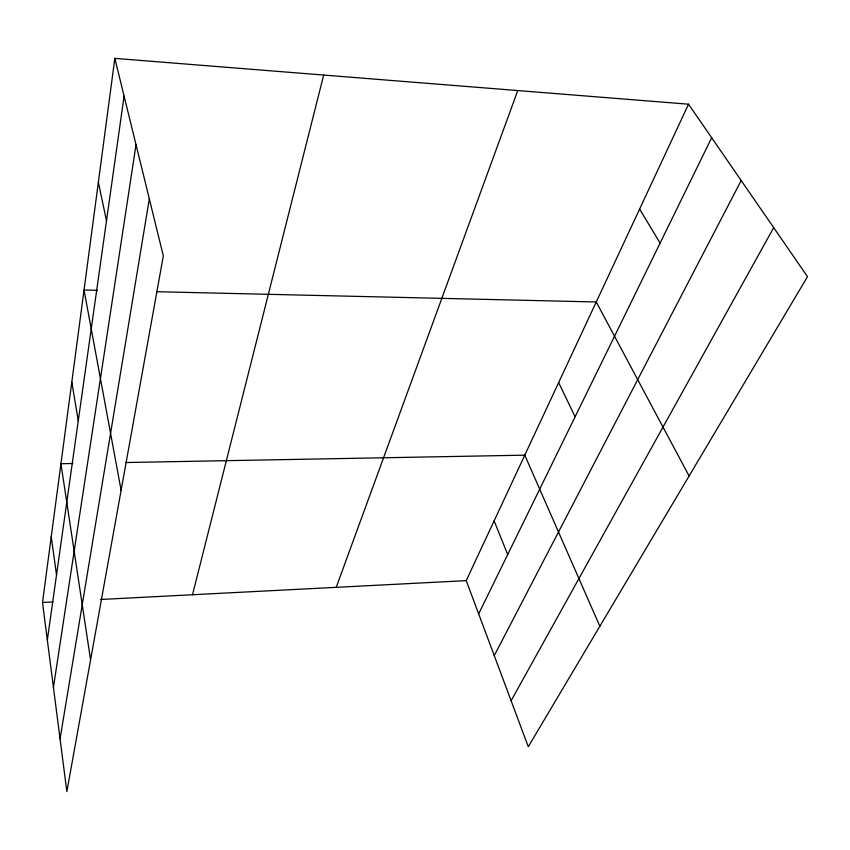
<?xml version="1.0" encoding="UTF-8"?>
<svg xmlns="http://www.w3.org/2000/svg" width="850" height="850" viewBox="0 0 850 850"><rect width="100%" height="100%" fill="white"/><g stroke="black" fill="none" stroke-linecap="round" stroke-linejoin="round"><path stroke-width="1.27" d="M114.835 58.374L163.327 255.914L66.853 791.626L42.5 602.469L114.835 58.374L688.532 104.199L807.5 276.664L528.286 746.725L466.236 580.635L688.532 104.199M47.334 640.029L124.089 96.093M53.433 687.384L136.021 144.702M60.063 738.852L149.324 198.868M192.514 594.745L323.68 75.055M336.217 587.339L517.767 90.557M478.656 613.891L711.673 137.732M494.254 655.637L741.179 180.519M511.105 700.751L773.691 227.641M42.5 602.469L53.029 601.928M100.438 599.484L466.236 580.635M72.813 463.505L60.945 463.728L90.578 659.866M125.545 462.538L524.779 455.164L599.845 626.248M97.314 290.317L84.044 290.009L121.114 490.312M157.048 291.709L596.254 301.973L689.095 475.989M639.614 209.058L660.099 243.121M558.652 382.574L575.11 416.787M494.116 520.869L507.705 554.54M98.366 182.229L106.494 220.819M71.804 382.022L78.264 420.867M51.234 536.775L56.525 574.898"/></g></svg>
